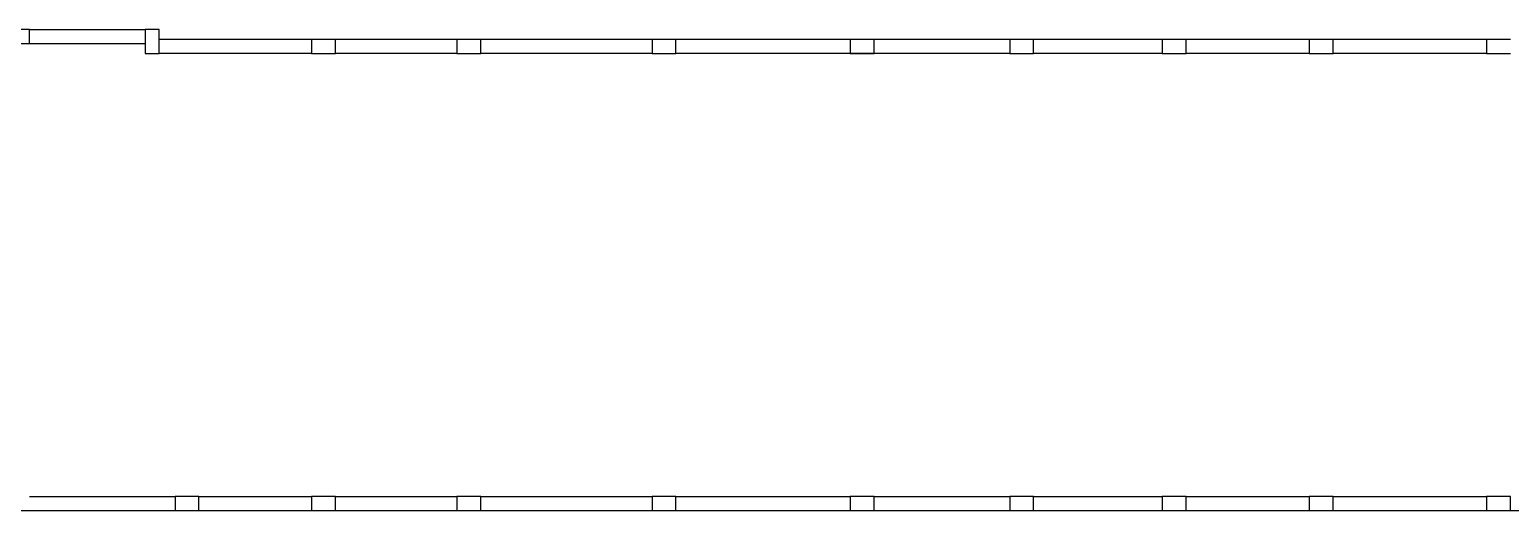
# Model space of a CAD drawing. Header units: metres. Extents: x -107920 to 223280, y -14950 to 38746.
# Drawn here: x 91860 to 166180, y -12950 to 11150 of the extents above; entities that cross this region are included whole.
import ezdxf

# ---------------------------------------------------------------- set-up
doc = ezdxf.new("R2010")
doc.units = ezdxf.units.M
doc.layers.add('06A_结构柱', color=4, linetype='Continuous')
doc.layers.add('WALL', color=5, linetype='Continuous')

msp = doc.modelspace()

# ---------------------------------------------------------------- linework, layer by layer
at = {"layer": '06A_结构柱'}
for p, q in [((91860, 11150), (90660, 11150)), ((91860, 10450), (91860, 11150)), ((98360, 11150), (97660, 11150)), ((97660, 11150), (97660, 9950)), ((98360, 9950), (98360, 11150)), ((90660, 10450), (91860, 10450)), ((107210, 10650), (106010, 10650)), ((106010, 10650), (106010, 9950)), ((107210, 9950), (107210, 10650)), ((114510, 10650), (113310, 10650)), ((113310, 10650), (113310, 9950)), ((114510, 9950), (114510, 10650)), ((124300, 10650), (123100, 10650)), ((123100, 10650), (123100, 9950)), ((124300, 9950), (124300, 10650)), ((134250, 10650), (133050, 10650)), ((133050, 10650), (133050, 9950)), ((134250, 9950), (134250, 10650)), ((142250, 10650), (141050, 10650)), ((141050, 10650), (141050, 9950)), ((142250, 9950), (142250, 10650)), ((149900, 10650), (148700, 10650)), ((148700, 10650), (148700, 9950)), ((149900, 9950), (149900, 10650)), ((157280, 10650), (156080, 10650)), ((156080, 10650), (156080, 9950)), ((157280, 9950), (157280, 10650)), ((166180, 10650), (164980, 10650)), ((164980, 10650), (164980, 9950)), ((97660, 9950), (98360, 9950)), ((106010, 9950), (107210, 9950)), ((113310, 9950), (114510, 9950)), ((123100, 9950), (124300, 9950)), ((133050, 9950), (134250, 9950)), ((141050, 9950), (142250, 9950)), ((148700, 9950), (149900, 9950)), ((156080, 9950), (157280, 9950)), ((164980, 9950), (166180, 9950)), ((100360, -12250), (99160, -12250)), ((99160, -12250), (99160, -12950)), ((100360, -12950), (100360, -12250)), ((107210, -12250), (106010, -12250)), ((106010, -12250), (106010, -12950)), ((107210, -12950), (107210, -12250)), ((114510, -12250), (113310, -12250)), ((113310, -12250), (113310, -12950)), ((114510, -12950), (114510, -12250)), ((124300, -12250), (123100, -12250)), ((123100, -12250), (123100, -12950)), ((124300, -12950), (124300, -12250)), ((134250, -12250), (133050, -12250)), ((133050, -12250), (133050, -12950)), ((134250, -12950), (134250, -12250)), ((142250, -12250), (141050, -12250)), ((141050, -12250), (141050, -12950)), ((142250, -12950), (142250, -12250)), ((149900, -12250), (148700, -12250)), ((148700, -12250), (148700, -12950)), ((149900, -12950), (149900, -12250)), ((157280, -12250), (156080, -12250)), ((156080, -12250), (156080, -12950)), ((157280, -12950), (157280, -12250)), ((166180, -12250), (164980, -12250)), ((164980, -12250), (164980, -12950)), ((166180, -12950), (166180, -12250)), ((99160, -12950), (100360, -12950)), ((106010, -12950), (107210, -12950)), ((113310, -12950), (114510, -12950)), ((123100, -12950), (124300, -12950)), ((133050, -12950), (134250, -12950)), ((141050, -12950), (142250, -12950)), ((148700, -12950), (149900, -12950)), ((156080, -12950), (157280, -12950)), ((164980, -12950), (166180, -12950))]:
    msp.add_line(p, q, dxfattribs=at)
at = {"layer": 'WALL'}
for p, q in [((91860, 11150), (97660, 11150)), ((91860, 10450), (97660, 10450)), ((106010, 10650), (98360, 10650)), ((113310, 10650), (107210, 10650)), ((123100, 10650), (114510, 10650)), ((127910, 10650), (124300, 10650)), ((136660, 10650), (127910, 10650)), ((127910, 10650), (127910, 10650)), ((141050, 10650), (136660, 10650)), ((148700, 10650), (142250, 10650)), ((156080, 10650), (149900, 10650)), ((164980, 10650), (157280, 10650)), ((106010, 9950), (98360, 9950)), ((113310, 9950), (107210, 9950)), ((123100, 9950), (114510, 9950)), ((127910, 9950), (124300, 9950)), ((136660, 9950), (127910, 9950)), ((136660, 9950), (136660, 9950)), ((141050, 9950), (136660, 9950)), ((148700, 9950), (142250, 9950)), ((156080, 9950), (149900, 9950)), ((164980, 9950), (157280, 9950)), ((91860, -12250), (99160, -12250)), ((100360, -12250), (106010, -12250)), ((107210, -12250), (113310, -12250)), ((114510, -12250), (123100, -12250)), ((124300, -12250), (133050, -12250)), ((134250, -12250), (141050, -12250)), ((142250, -12250), (148700, -12250)), ((149900, -12250), (156080, -12250)), ((157280, -12250), (164980, -12250)), ((91260, -12950), (99760, -12950)), ((99760, -12950), (106610, -12950)), ((106610, -12950), (113910, -12950)), ((113910, -12950), (123700, -12950)), ((123700, -12950), (133650, -12950)), ((133650, -12950), (141650, -12950)), ((141650, -12950), (149300, -12950)), ((149300, -12950), (156680, -12950)), ((156680, -12950), (165580, -12950)), ((165580, -12950), (174080, -12950))]:
    msp.add_line(p, q, dxfattribs=at)

doc.saveas('drawing.dxf')
